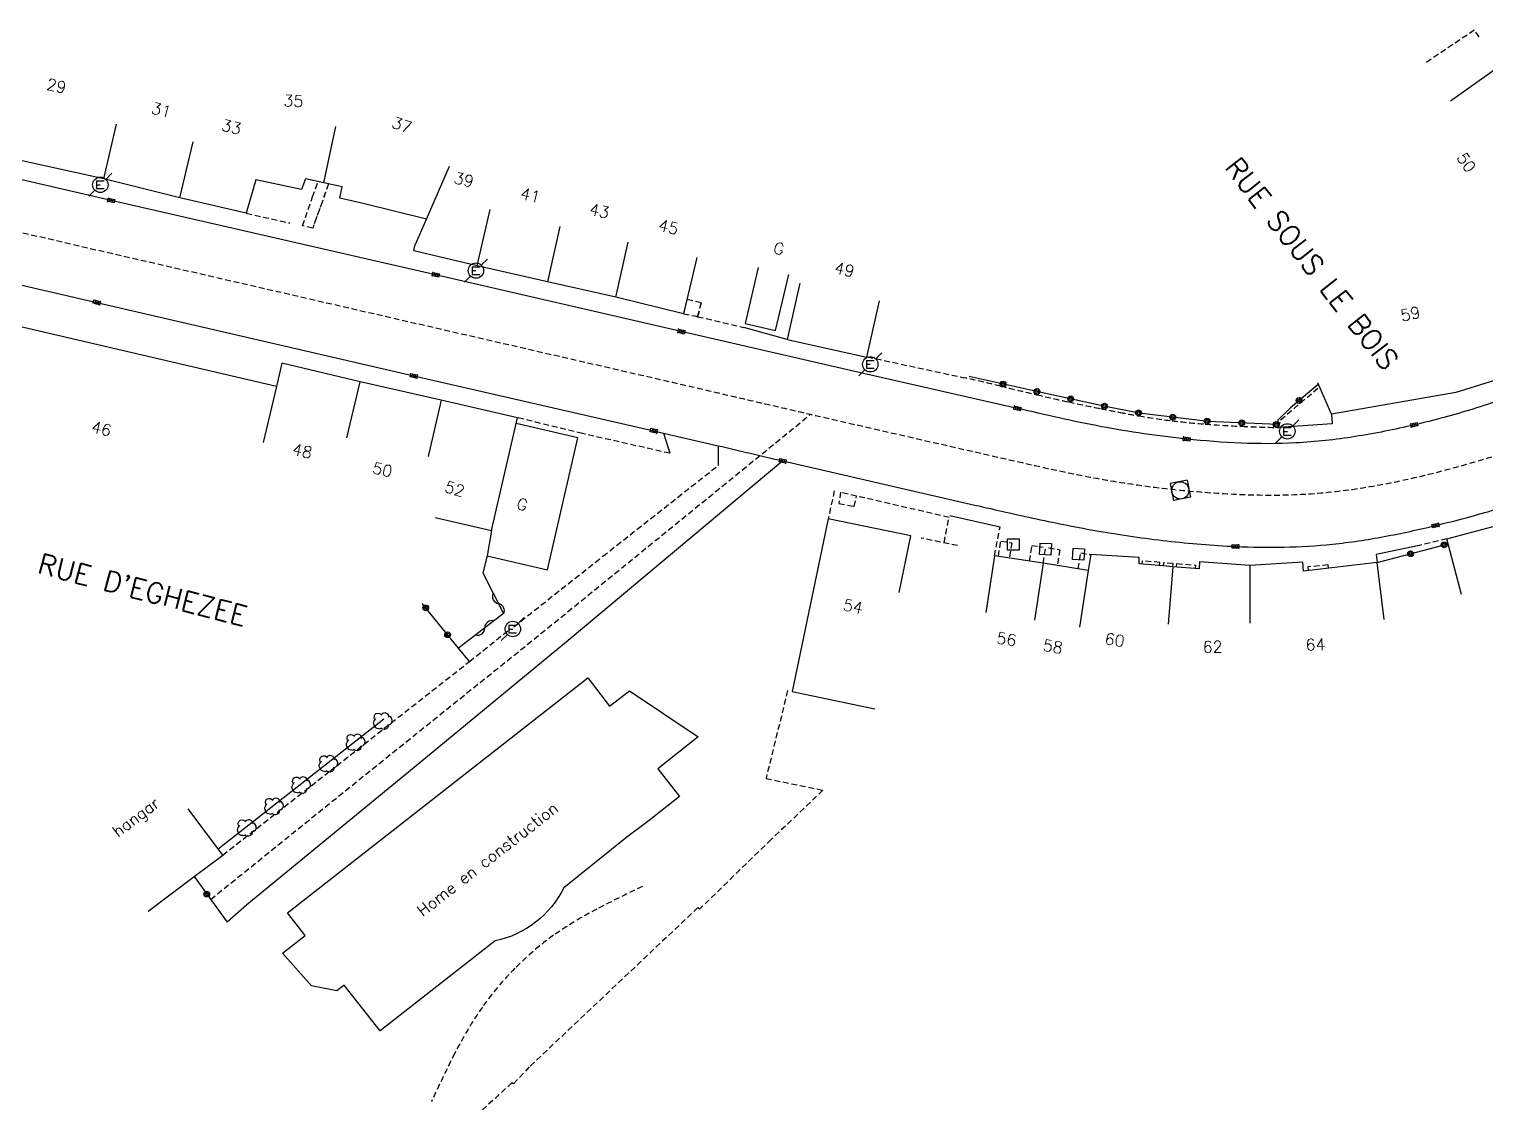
# Model space of a CAD drawing. Header units: millimetres. Extents: x 169000 to 170001, y 126000 to 127001.
# Drawn here: x 169074.3 to 169200.6, y 126663.4 to 126756.6 of the extents above; entities that cross this region are included whole.
import ezdxf
from ezdxf.enums import TextEntityAlignment as Align

# ---------------------------------------------------------------- set-up
doc = ezdxf.new("R2010")
doc.units = ezdxf.units.MM
doc.linetypes.add('DASHED', pattern=[0.75, 0.5, -0.25])
doc.layers.get('0').update_dxf_attribs({"linetype": 'CONTINUOUS'})
for name, color, linetype in [('W0001', 6, 'DASHED'), ('W0008', 7, 'CONTINUOUS'), ('W0100', 7, 'CONTINUOUS'), ('W0112', 1, 'DASHED'), ('W0300', 7, 'CONTINUOUS'), ('W0302', 3, 'CONTINUOUS'), ('W0310', 3, 'CONTINUOUS'), ('W0322', 7, 'CONTINUOUS'), ('W0400', 7, 'CONTINUOUS'), ('W0420', 7, 'CONTINUOUS'), ('W0471', 7, 'CONTINUOUS'), ('W0989', 7, 'CONTINUOUS'), ('W0991', 7, 'CONTINUOUS'), ('W1102', 7, 'CONTINUOUS')]:
    doc.layers.add(name, color=color, linetype=linetype)
doc.styles.get("Standard").update_dxf_attribs({"font": 'romans.shx', "width": 0.85})

# ---------------------------------------------------------------- blocks, each defined once
blk = doc.blocks.new('T400')
for p, q in [((-0.15, 0.3), (0.15, 0.3)), ((-0.15, -0.25), (-0.15, 0.3)), ((-0.15, 0.15), (0.15, 0.15)), ((-0.15, 0), (0.15, 0)), ((0.15, 0.3), (0.15, -0.25)), ((-0.15, -0.15), (0.15, -0.15)), ((-0.15, -0.25), (-0.15, -0.3)), ((-0.15, -0.3), (0.15, -0.3)), ((0.15, -0.3), (0.15, -0.25))]:
    blk.add_line(p, q)
blk = doc.blocks.new('T471')
for p, q in [((-0.333334, 0.333334), (-0.333334, -0.333334)), ((-0.333334, 0.333334), (0.333334, 0.333334)), ((-0.333334, 0), (0, 0)), ((0.500001, 0.500001), (1.000002, 1.000002)), ((-0.500001, -0.500001), (-1.000002, -1.000002)), ((-0.333334, -0.333334), (0.333334, -0.333334))]:
    blk.add_line(p, q)
blk.add_ellipse((0, 0), major_axis=(0.471405, 0.471405), ratio=1, start_param=5.4977871438, end_param=11.780972451)
blk = doc.blocks.new('T420')
for p, q in [((0.75, 0.75), (-0.75, 0.75)), ((-0.75, 0.75), (-0.75, -0.75)), ((0.75, 0.75), (0.75, -0.75)), ((0.75, -0.75), (-0.75, -0.75))]:
    blk.add_line(p, q)
blk.add_ellipse((0, 0), major_axis=(-0.53, 0.53), ratio=1, start_param=3.926991, end_param=10.210176)
blk = doc.blocks.new('t112o')
at = {"color": 0, "linetype": 'Continuous'}
for p, q in [((-0.5, 0.5), (0.5, 0.5)), ((-0.5, -0.5), (-0.5, 0.5)), ((0.5, 0.5), (0.5, -0.5)), ((0.5, -0.5), (-0.5, -0.5))]:
    blk.add_line(p, q, dxfattribs=at)
blk = doc.blocks.new('T300')
for p, q in [((-0.8, 0.51), (-0.86, 0.34)), ((-0.86, 0.34), (-0.86, 0.17)), ((-0.86, 0.17), (-0.74, 0.06)), ((-0.69, 0.63), (-0.8, 0.51)), ((-0.8, -0.06), (-0.74, 0.06)), ((-0.74, 0.06), (-0.69, 0.11)), ((-0.57, 0.69), (-0.69, 0.63)), ((-0.46, 0.69), (-0.57, 0.69)), ((-0.29, 0.63), (-0.46, 0.69)), ((-0.29, 0.63), (-0.17, 0.74)), ((-0.23, 0.57), (-0.29, 0.63)), ((-0.17, 0.74), (-0.06, 0.8)), ((-0.06, 0.8), (0.06, 0.8)), ((0.06, 0.8), (0.23, 0.74)), ((0.23, 0.74), (0.34, 0.63)), ((0.34, 0.63), (0.4, 0.51)), ((0.46, 0.46), (0.34, 0.46)), ((0.4, 0.51), (0.4, 0.46)), ((0.57, 0.4), (0.46, 0.46)), ((0.57, 0.4), (0.69, 0.29)), ((0.69, 0.29), (0.74, 0.17)), ((0.74, 0.06), (0.69, -0.17)), ((0.74, 0.17), (0.74, 0.06)), ((-0.8, -0.17), (-0.8, -0.06)), ((-0.8, -0.23), (-0.8, -0.17)), ((-0.74, -0.34), (-0.8, -0.23)), ((-0.69, -0.4), (-0.74, -0.34)), ((-0.51, -0.46), (-0.69, -0.4)), ((-0.4, -0.46), (-0.51, -0.46)), ((-0.4, -0.46), (-0.34, -0.46)), ((-0.34, -0.46), (-0.34, -0.4)), ((-0.34, -0.51), (-0.34, -0.46)), ((-0.29, -0.63), (-0.34, -0.51)), ((-0.17, -0.74), (-0.29, -0.63)), ((-0.06, -0.8), (-0.17, -0.74)), ((0.06, -0.8), (-0.06, -0.8)), ((0.17, -0.74), (0.06, -0.8)), ((0.23, -0.69), (0.17, -0.74)), ((0.29, -0.46), (0.23, -0.46)), ((0.29, -0.63), (0.23, -0.69)), ((0.46, -0.4), (0.29, -0.46)), ((0.34, -0.51), (0.29, -0.63)), ((0.34, -0.51), (0.34, -0.46)), ((0.57, -0.34), (0.46, -0.4)), ((0.63, -0.29), (0.57, -0.34)), ((0.69, -0.17), (0.63, -0.29))]:
    blk.add_line(p, q)
blk = doc.blocks.new('t310o')
at = {"color": 0, "linetype": 'Continuous'}
for centre, start, end in [((-0.5, 0.38), 216.8699, 323.1304), ((0.5, -0.37), 36.8699, 143.1303)]:
    blk.add_arc(centre, 0.625, start, end, dxfattribs=at)
blk = doc.blocks.new('t322o')
at = {"color": 0, "linetype": 'Continuous'}
for radius in [0.25, 0.15]:
    blk.add_circle((0, 0), radius, dxfattribs=at)

msp = doc.modelspace()

# ---------------------------------------------------------------- linework, layer by layer
at = {"layer": 'W0001', "flags": 128}
msp.add_lwpolyline([(169000.68, 126755.8), (169027.68, 126749.56), (169052.17, 126743.91), (169080.79, 126737.28), (169108.61, 126730.88), (169129.67, 126726.04, -0.0005), (169133.04, 126725.26, -0.0001), (169136.41, 126724.47, 0.0002), (169139.79, 126723.69, 0.0006), (169143.16, 126722.91), (169158.16, 126719.48, 0.0026), (169162.65, 126718.47, 0.0093), (169167.16, 126717.56, 0.0132), (169171.96, 126716.83, 0.013), (169176.8, 126716.36, 0.0151), (169181.27, 126716.16, 0.0216), (169185.73, 126716.29, 0.0236), (169190.56, 126716.89, 0.0165), (169195.33, 126717.88, 0.0149), (169200.51, 126719.29, 0.0162), (169205.59, 126721, 0.0102), (169209.54, 126722.59, 0.004), (169213.46, 126724.3, 0.0075), (169217.53, 126726.15, 0.0207), (169221.49, 126728.23, 0.0319), (169225.97, 126731.25, 0.0306), (169230.05, 126734.81, 0.0155), (169232.15, 126737.02, 0.0124), (169234.12, 126739.34, 0.0092), (169235.99, 126741.75, 0.0061), (169237.79, 126744.22, 0.0048), (169239.52, 126746.71, 0.0053), (169241.21, 126749.22, 0.0058), (169242.83, 126751.77, 0.0063), (169244.39, 126754.36, 0.01), (169246.97, 126758.97, 0.0071), (169249.39, 126763.68, 0.0043), (169251.7, 126768.44, 0.0014), (169253.96, 126773.23), (169253.96, 126773.23)], format="xyb", dxfattribs=at)
msp.add_lwpolyline([(169090.04, 126681.09), (169104.04, 126692.38), (169118.68, 126704.14), (169136.86, 126718.92), (169142.07, 126723.17), (169142.07, 126723.17)], dxfattribs=at)
at = {"layer": 'W0008'}
for p, q in [((169140.03, 126729.66), (169136.29, 126730.7)), ((169129.32, 126721.52), (169129.85, 126719.78)), ((169134.04, 126720.44), (169134.05, 126718.73)), ((169154.13, 126714.38), (169158.51, 126713.41))]:
    msp.add_line(p, q, dxfattribs=at)
for points in [[(169204.47, 126725.37, -0.0206), (169199.51, 126723.62, -0.0171), (169194.4, 126722.24, -0.0187), (169189.29, 126721.23, -0.0258), (169184.14, 126720.68, -0.0231), (169179.4, 126720.66, -0.0159), (169174.66, 126721.02, -0.0101), (169170.96, 126721.48, -0.0108), (169167.28, 126722.09, -0.0078), (169163.63, 126722.85, -0.0012), (169159.99, 126723.68), (169146.66, 126726.71), (169130.85, 126730.34), (169109.55, 126735.26), (169081.4, 126741.71), (169053.29, 126748.22), (169028.51, 126753.94), (169000.82, 126760.36), (169000.68, 126760.4)], [(169000.68, 126751.19), (169026.84, 126745.18), (169051.04, 126739.59), (169080.18, 126732.87), (169107.67, 126726.49), (169128.48, 126721.73), (169129.32, 126721.52), (169134.04, 126720.44, -0.0015), (169136.85, 126719.78, 0.0015), (169139.66, 126719.12), (169156.32, 126715.29, 0.0037), (169161.67, 126714.09, 0.0095), (169167.05, 126713.03, 0.0149), (169172.97, 126712.18, 0.0176), (169178.93, 126711.7, 0.0157), (169183.14, 126711.65, 0.0205), (169187.33, 126711.9, 0.0209), (169191.82, 126712.56, 0.013), (169196.27, 126713.52, 0.0126), (169201.53, 126714.93, 0.0159)]]:
    msp.add_lwpolyline(points, format="xyb", dxfattribs=at)
for points in [[(169187.23, 126723.18), (169187.31, 126722.34), (169182.66, 126722.01), (169182.66, 126722.01)], [(169139.66, 126719.12), (169121.03, 126703.54), (169107.7, 126692.53), (169093.18, 126680.6), (169091.46, 126679.12), (169091.46, 126679.12)], [(169194.84, 126711.77), (169191.1, 126711.01), (169191.2, 126710.32), (169191.2, 126710.32)]]:
    msp.add_lwpolyline(points, dxfattribs=at)
at = {"layer": 'W0100'}
for points in [[(169197.57, 126750.34), (169201.63, 126753.25), (169207.61, 126744.93), (169210.1, 126741.34), (169214.05, 126732.38), (169213.21, 126730.44), (169209.26, 126728.93), (169203.98, 126726.91), (169198.02, 126725.05), (169187.23, 126723.18), (169186.06, 126725.88), (169186.06, 126725.88)], [(169108.76, 126740.09), (169103.27, 126741.44), (169101.23, 126741.91), (169101.45, 126742.88), (169098.25, 126743.58), (169097.92, 126742.65), (169093.96, 126743.49), (169093.13, 126740.6), (169087.37, 126741.94), (169080.77, 126743.59), (169069.56, 126746.05)], [(169132.21, 126736.75), (169131.04, 126731.89), (169125.17, 126733.31), (169119.25, 126734.65), (169113.15, 126736.05), (169107.65, 126737.34), (169107.75, 126737.78), (169108.76, 126740.09), (169108.76, 126740.09)], [(169137.53, 126735.91), (169136.38, 126731.04), (169139.03, 126730.42), (169140.18, 126735.28), (169140.18, 126735.28)], [(169141.12, 126734.54), (169140.03, 126729.66), (169146.94, 126728.12), (169148.03, 126733), (169148.03, 126733)], [(169109.51, 126714.21), (169114.38, 126713.09), (169116.64, 126722.87), (169110.02, 126724.38), (169102.99, 126725.99), (169096.22, 126727.6), (169095.74, 126725.58), (169068.57, 126731.9), (169065.12, 126717.09), (169065.12, 126717.09)], [(169114.38, 126713.09), (169114.01, 126710.89), (169119.24, 126709.66), (169121.88, 126721.13), (169116.53, 126722.37), (169116.53, 126722.37)], [(169149.75, 126707.72), (169150.76, 126712.62), (169143.59, 126714.1), (169140.46, 126699.11), (169147.65, 126697.61), (169147.65, 126697.61)], [(169198.51, 126707.54), (169197.25, 126712.37), (169202, 126713.62), (169203.27, 126708.78), (169203.27, 126708.78)], [(169191.8, 126705.36), (169191.2, 126710.32), (169184.82, 126709.55), (169184.76, 126710.35), (169180.16, 126710.06), (169175.8, 126710.36), (169175.76, 126709.77), (169173.47, 126709.94), (169172.65, 126710.02), (169170.56, 126710.2), (169170.56, 126710.74), (169166.37, 126710.99), (169166.15, 126709.62), (169162.23, 126710.25), (169158.01, 126710.9), (169157.25, 126705.96), (169157.25, 126705.96)], [(169084.61, 126680.07), (169088.61, 126683.07), (169091.08, 126684.93), (169088.08, 126688.93), (169088.08, 126688.93)]]:
    msp.add_lwpolyline(points, dxfattribs=at)
msp.add_lwpolyline([(169098.79, 126673.6), (169096.28, 126676.41), (169098.23, 126677.94), (169096.69, 126679.91), (169122.74, 126700.29), (169124.62, 126697.85), (169126.35, 126699.17), (169132.32, 126695.18), (169128.81, 126692.4), (169130.69, 126690), (169127.96, 126687.84), (169126.13, 126686.47), (169120.67, 126682.1, -0.2295), (169114.71, 126677.48), (169104.74, 126669.68), (169101.63, 126673.66), (169100.98, 126673.15), (169098.79, 126673.6), (169098.79, 126673.6)], format="xyb", dxfattribs=at)
at = {"layer": 'W0112'}
for p, q in [((169093.13, 126740.6), (169096.9, 126739.76)), ((169132.58, 126732.84), (169132.27, 126731.63)), ((169144.12, 126716.52), (169143.59, 126714.1)), ((169158.01, 126710.9), (169158.51, 126713.41)), ((169154.81, 126711.77), (169151.65, 126712.43)), ((169158.35, 126710.85), (169158.55, 126712.17)), ((169158.55, 126712.17), (169159.52, 126712.02)), ((169197.25, 126712.37), (169194.84, 126711.77)), ((169159.52, 126712.02), (169159.31, 126710.7)), ((169161.05, 126710.42), (169161.26, 126711.78)), ((169161.26, 126711.78), (169162.24, 126711.65)), ((169162.23, 126710.25), (169162.44, 126711.47)), ((169162.71, 126711.58), (169163.68, 126711.42)), ((169163.68, 126711.42), (169163.46, 126710.04)), ((169165.27, 126709.76), (169165.49, 126711.15)), ((169165.49, 126711.15), (169166.37, 126710.99))]:
    msp.add_line(p, q, dxfattribs=at)
for points in [[(169200.05, 126755.9), (169199.62, 126756.48), (169195.42, 126753.66), (169195.42, 126753.66)], [(169100.26, 126743.14), (169098.89, 126739.32), (169098.01, 126739.52), (169098.88, 126742.02), (169099.35, 126743.34), (169099.35, 126743.34)], [(169100.26, 126743.14), (169099.7, 126741.57), (169098.89, 126739.32), (169098.89, 126739.32)], [(169131.04, 126731.89), (169132.02, 126731.7), (169132.27, 126731.63), (169132.58, 126732.84), (169131.34, 126733.13), (169131.04, 126731.89), (169131.04, 126731.89)], [(169132.02, 126731.7), (169132.27, 126731.63), (169136.29, 126730.7), (169136.29, 126730.7)], [(169129.85, 126719.78), (169122.29, 126721.49), (169116.64, 126722.87), (169116.64, 126722.87)], [(169116.33, 126704.74), (169124.06, 126710.85), (169134.05, 126718.73), (169134.05, 126718.73)], [(169144.67, 126716.4), (169144.52, 126715.44), (169145.85, 126715.17), (169146.05, 126716.07), (169144.67, 126716.4), (169144.67, 126716.4)], [(169153.64, 126712.04), (169154.07, 126714.22), (169146.05, 126716.07), (169146.05, 126716.07)], [(169172.33, 126710.03), (169172.35, 126710.32), (169170.81, 126710.44), (169170.78, 126710.15), (169170.78, 126710.15)], [(169173.47, 126709.94), (169173.5, 126710.21), (169172.68, 126710.28), (169172.65, 126710.02), (169172.65, 126710.02)], [(169173.79, 126709.92), (169173.82, 126710.21), (169175.44, 126710.09), (169175.42, 126709.79), (169175.42, 126709.79)], [(169186.99, 126709.81), (169186.95, 126710.11), (169185.2, 126709.92), (169185.23, 126709.6), (169185.23, 126709.6)], [(169091.08, 126684.93), (169100.38, 126692.22), (169112.48, 126701.72), (169116.01, 126704.54), (169116.01, 126704.54)], [(169140.07, 126699.2), (169138.2, 126691.58), (169143.13, 126690.56), (169138.65, 126686.28), (169132.42, 126680.23), (169132.29, 126680.37), (169117.67, 126666.55), (169116.3, 126665.08), (169116.17, 126665.18), (169110.97, 126660.39), (169111.17, 126660.2), (169106.3, 126655.77), (169106.3, 126655.77)]]:
    msp.add_lwpolyline(points, dxfattribs=at)
for points in [[(169146.98, 126728.15), (169155.4, 126726.33, -0.0057), (169158.54, 126725.61, 0.0016), (169161.68, 126724.86, 0.0039), (169164.44, 126724.24, 0.0028), (169167.21, 126723.66, 0.0027), (169168.87, 126723.33, 0.0055), (169170.54, 126723.02, 0.0116), (169173.41, 126722.6, 0.0111), (169176.29, 126722.31, 0.009), (169179.48, 126722.12, 0.003), (169182.66, 126722.01), (169182.83, 126722.68), (169186.18, 126725.53), (169186.18, 126725.53)], [(169109.18, 126663.53, -0.0111), (169111.21, 126667.74, -0.0336), (169113.6, 126671.74, -0.0415), (169116.43, 126675.11, -0.0426), (169119.77, 126677.97, -0.0333), (169123.53, 126680.25, -0.011), (169127.49, 126682.21), (169127.49, 126682.21)]]:
    msp.add_lwpolyline(points, format="xyb", dxfattribs=at)
at = {"layer": 'W0302'}
msp.add_line((169105.06, 126696.73), (169090.68, 126685.44), dxfattribs=at)
at = {"layer": 'W0310'}
msp.add_lwpolyline([(169113.63, 126709.42), (169115.42, 126705.89), (169111.53, 126702.88), (169111.53, 126702.88)], dxfattribs=at)
at = {"layer": 'W0322'}
for p, q in [((169114.01, 126710.89), (169113.63, 126709.42)), ((169191.2, 126710.32), (169197.36, 126711.92)), ((169088.61, 126683.07), (169091.46, 126679.12))]:
    msp.add_line(p, q, dxfattribs=at)
for points in [[(169186.09, 126725.76), (169183.67, 126723.73), (169182.59, 126722.66), (169182.55, 126722.27), (169176.54, 126722.55), (169170.57, 126723.26), (169167.51, 126723.87), (169161.79, 126725.12), (169155.83, 126726.44), (169155.83, 126726.44)], [(169112.48, 126701.72), (169111.53, 126702.88), (169108.38, 126706.76), (169108.38, 126706.76)]]:
    msp.add_lwpolyline(points, dxfattribs=at)
at = {"layer": 'W1102'}
for p, q in [((169080.77, 126743.59), (169081.87, 126748.34)), ((169099.85, 126743.23), (169100.9, 126748.12)), ((169087.37, 126741.94), (169088.51, 126746.81)), ((169108.76, 126740.09), (169110.75, 126744.68)), ((169113.15, 126736.05), (169114.27, 126740.92)), ((169120.33, 126739.44), (169119.25, 126734.65)), ((169125.17, 126733.31), (169126.25, 126738.1)), ((169101.86, 126721.12), (169102.99, 126725.99)), ((169095.74, 126725.58), (169094.59, 126720.71)), ((169110.02, 126724.38), (169108.89, 126719.51)), ((169162.23, 126710.25), (169161.47, 126705.31)), ((169166.15, 126709.62), (169165.38, 126704.71)), ((169173.47, 126709.94), (169173.08, 126704.96)), ((169180.16, 126710.06), (169180.15, 126705.06))]:
    msp.add_line(p, q, dxfattribs=at)

# ---------------------------------------------------------------- block references
at = {"layer": 'W0112'}
msp.add_blockref('t112o', (169159.65, 126711.87), dxfattribs=at)
for p, rotation in [((169162.44, 126711.47), 356.9516813372839), ((169165.3, 126711.03), 176.2494370891508)]:
    msp.add_blockref('t112o', p, dxfattribs=dict(at, rotation=rotation))
at = {"layer": 'W0300', "rotation": 218.113530147515}
for p in [(169104.84, 126696.55), (169102.48, 126694.7), (169100.12, 126692.85), (169097.76, 126691), (169095.4, 126689.15), (169093.04, 126687.29)]:
    msp.add_blockref('T300', p, dxfattribs=at)
at = {"layer": 'W0310'}
for p, rotation in [((169114.99, 126706.74), 297.012564159583), ((169113.81, 126704.64), 217.7688734794008)]:
    msp.add_blockref('t310o', p, dxfattribs=dict(at, rotation=rotation))
at = {"layer": 'W0322'}
for p, rotation in [((169158.76, 126725.79), 167.4393069181457), ((169161.69, 126725.14), 167.4393069181457), ((169164.62, 126724.5), 167.7520215308461), ((169184.43, 126724.36), 220.1444661346587), ((169167.55, 126723.87), 168.6734934737587), ((169170.5, 126723.28), 168.6734934737587), ((169173.47, 126722.92), 173.2025061567305), ((169176.45, 126722.56), 173.2025061567305), ((169179.45, 126722.42), 177.3648114397549), ((169182.45, 126722.28), 177.3648114397549), ((169197.01, 126711.83), 14.52487824119777), ((169194.1, 126711.07), 14.52487824119777), ((169108.69, 126706.37), 129.1288778641202), ((169110.59, 126704.04), 129.1288778641202), ((169089.7, 126681.55), 305.8510116038426)]:
    msp.add_blockref('t322o', p, dxfattribs=dict(at, rotation=rotation))
at = {"layer": 'W0400'}
for p, rotation in [((169081.4, 126741.71), 257.1058), ((169109.55, 126735.26), 257.1058), ((169080.18, 126732.87), 77.0066), ((169130.85, 126730.34), 256.9953), ((169107.67, 126726.49), 76.9391), ((169159.99, 126723.68), 257.1970000000001), ((169194.4, 126722.24), 283.1708), ((169128.48, 126721.73), 76.17669999999998), ((169174.66, 126721.02), 263.6347), ((169139.66, 126719.12), 77.05079999999998), ((169196.27, 126713.52), 103.591), ((169178.93, 126711.7), 87.54610000000002)]:
    msp.add_blockref('T400', p, dxfattribs=dict(at, rotation=rotation))
at = {"layer": 'W0420', "rotation": 11.4267}
msp.add_blockref('T420', (169174.13, 126716.56), dxfattribs=at)
at = {"layer": 'W0471'}
for p in [(169080.47, 126743.07), (169113.04, 126735.63), (169147.24, 126727.5), (169183.41, 126721.68), (169116.24, 126704.54)]:
    msp.add_blockref('T471', p, dxfattribs=at)

# ---------------------------------------------------------------- texts
at = {"layer": 'W0989'}
for s, rotation, p in [('RUE SOUS LE BOIS', 308.1375, (169185.54, 126736.23)), ("RUE D'EGHEZEE", 345.4572, (169084.14, 126707.95))]:
    msp.add_text(s, height=1.75, rotation=rotation, dxfattribs=at).set_placement(p, align=Align.MIDDLE)
at = {"layer": 'W0991'}
for s, rotation, p in [('29', 347.6163, (169076.67, 126751.65)), ('31', 345.9979, (169085.77, 126749.56)), ('35', 357.4598, (169097.22, 126750.35)), ('33', 346.8666, (169091.84, 126748.09)), ('37', 340.5934, (169106.63, 126748.26)), ('50', 305.664, (169198.93, 126745.01)), ('39', 346.7677, (169112, 126743.51)), ('41', 347.0655, (169117.77, 126742.17)), ('43', 347.2745, (169123.75, 126740.81)), ('45', 346.4196, (169129.75, 126739.41)), ('G', 346.7157, (169139.31, 126737.54)), ('49', 347.4141, (169145.01, 126735.72)), ('59', 12.5638, (169194.08, 126731.88)), ('46', 346.8963, (169080.57, 126721.92)), ('48', 346.6523, (169097.99, 126719.99)), ('50', 347.0988, (169104.94, 126718.36)), ('52', 342.8521, (169111.21, 126716.69)), ('G', 341.6935, (169117.06, 126715.35)), ('54', 348.3085, (169145.76, 126706.5)), ('56', 351.2491, (169159.06, 126703.66)), ('58', 350.8099, (169163.08, 126703.02)), ('60', 351.1808, (169168.44, 126703.59)), ('62', 0.9631, (169176.93, 126703)), ('64', 1.3764, (169185.85, 126703.19)), ('hangar', 36.906, (169083.64, 126688.09)), ('Home en construction', 38.0454, (169114.03, 126684.59))]:
    msp.add_text(s, height=1, rotation=rotation, dxfattribs=at).set_placement(p, align=Align.MIDDLE)

doc.saveas('drawing.dxf')
